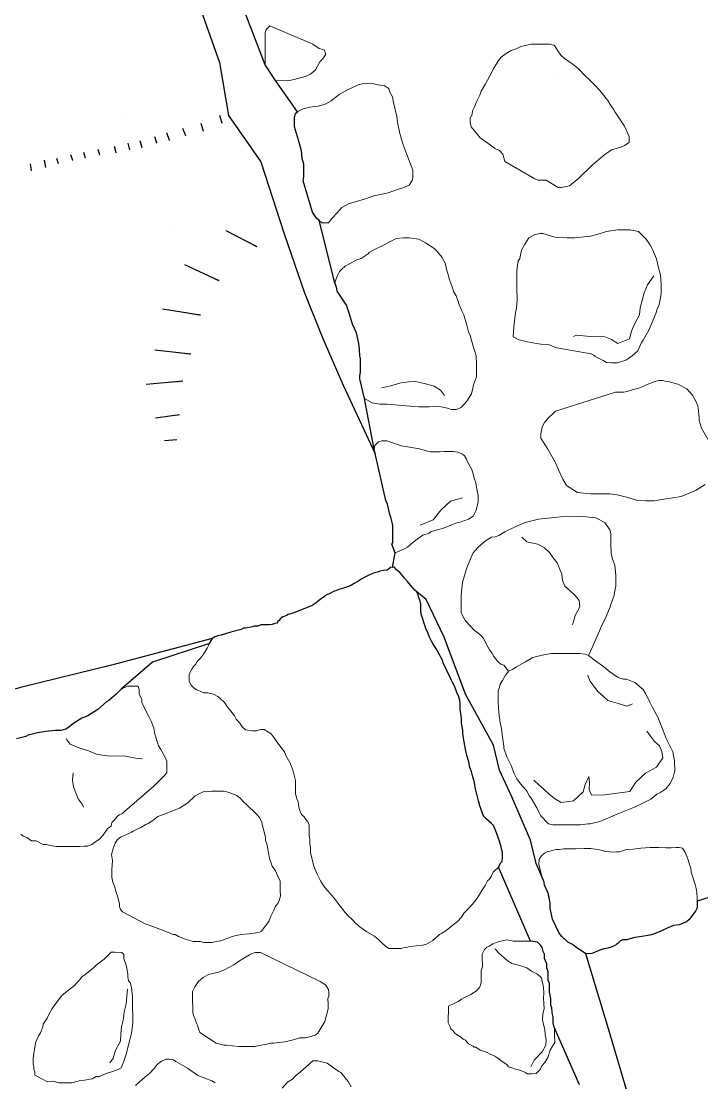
# Model space of a CAD drawing. Header units: millimetres. Extents: x -3113 to 15022, y -19591 to 4665.
# Drawn here: x 2820 to 3586, y -2121 to -926 of the extents above; entities that cross this region are included whole.
import ezdxf

# ---------------------------------------------------------------- set-up
doc = ezdxf.new("R2010")
doc.units = ezdxf.units.MM
doc.header["$XCLIPFRAME"] = 2
for name, color, linetype, lineweight in [('0A-detail', 7, 'Continuous', 18), ('0A-detail-detail', 7, 'Continuous', 13), ('0A-hatchures', 4, 'Continuous', 25), ('0T-footprint', 251, 'Continuous', 30), ('0T-walltop', 7, 'Continuous', 30)]:
    doc.layers.add(name, color=color, linetype=linetype, lineweight=lineweight)
picture_1 = doc.add_image_def('image1.tif', size_in_pixel=(6668, 8809))

# ---------------------------------------------------------------- blocks, each defined once
blk = doc.blocks.new('T5')
blk.add_line((0, -0.002), (1, -0.002))
at = {"linetype": 'Continuous'}
blk.add_solid([(0, -0.031), (0, 0.03), (0.638, -0.001)], dxfattribs=at)
blk = doc.blocks.new('T0')
blk.add_line((0, 0), (0, 1))
at = {"linetype": 'Continuous'}
blk.add_solid([(0.08, 0), (-0.08, 0), (0, 0.49)], dxfattribs=at)
blk = doc.blocks.new('t10')
at = {"rotation": 270}
blk.add_blockref('T0', (0, 0), dxfattribs=at)

msp = doc.modelspace()

# ---------------------------------------------------------------- linework, layer by layer
at = {"layer": '0A-detail'}
for points in [[(3095.5, -934.9), (3099.5, -930.8), (3148.2, -951.7), (3155.4, -956.3), (3160.9, -957.9), (3162.7, -962.6), (3160.1, -966.8), (3156, -971.6), (3151.3, -980.5), (3145.5, -985.2), (3139.6, -987.8), (3126.9, -991.3), (3119.8, -993), (3106.1, -992.3), (3094.6, -974.7), (3094.5, -966.6), (3094.5, -962.8), (3094.4, -955.6), (3094.4, -951.8), (3094.4, -948.4), (3094.3, -944.6), (3094.3, -941.6), (3094.3, -938.2)], [(3398.1, -1103.2), (3364.4, -1083.6), (3362.2, -1075.5), (3358.4, -1071.4), (3352.9, -1068.8), (3345.2, -1063), (3336.6, -1057.1), (3333.7, -1053.4), (3326.4, -1044.5), (3325.5, -1039.4), (3325.5, -1035.2), (3327.5, -1030.5), (3328, -1026.7), (3330, -1022.9), (3333, -1015.7), (3336.2, -1008.9), (3337.9, -1004.6), (3342.1, -997), (3347.5, -987.2), (3352, -978.7), (3357.1, -969.8), (3360.4, -966.3), (3365.9, -962.1), (3371.4, -958.6), (3377.2, -956.9), (3382.3, -954.2), (3385.7, -953.4), (3394.2, -951.6), (3401.8, -951.6), (3415.3, -951.4), (3420.4, -953.1), (3423.9, -959), (3427.3, -964), (3431.5, -967.8), (3441.5, -974.4), (3446.9, -979), (3455.4, -987.5), (3460.6, -992.5), (3467.4, -999.3), (3473.4, -1005.9), (3478.6, -1012.7), (3480.3, -1015.1), (3483.2, -1019.4), (3487.2, -1025.3), (3488.8, -1028.3), (3499.1, -1043.8), (3504.3, -1055.6), (3504.4, -1062.4), (3499.3, -1065.8), (3495.1, -1067.5), (3490.9, -1068.5), (3484.6, -1070.6), (3475.7, -1077.1), (3462.3, -1088.2), (3447.2, -1102.7), (3437.1, -1111.2), (3427.8, -1113), (3424.5, -1113.1), (3410.8, -1104.7), (3401.5, -1104.8)], [(3147.8, -1140.6), (3137.3, -1105.6), (3138.1, -1100.8), (3138.1, -1095.7), (3138, -1086.8), (3136.2, -1080.2), (3135.3, -1071.7), (3133.5, -1064.9), (3131.9, -1059.8), (3127.4, -1044.6), (3127.3, -1034.5), (3128.6, -1029.8), (3130.7, -1027.7), (3134.1, -1026), (3137.4, -1024.2), (3144.6, -1022.5), (3150.1, -1021.8), (3154.3, -1021.5), (3158.1, -1020.3), (3162.8, -1018.9), (3168.7, -1015.2), (3177.9, -1008.2), (3187.9, -1002.6), (3199, -997.4), (3203.6, -996.1), (3213.4, -995.6), (3221.8, -997.2), (3229, -998.4), (3233.7, -1001.4), (3234.6, -1004.7), (3238, -1011), (3239, -1017.4), (3242.9, -1033), (3243.4, -1039.4), (3246.1, -1052.1), (3249.5, -1063.8), (3253.9, -1075.7), (3260.8, -1093.3), (3260.9, -1101.8), (3260.1, -1105.2), (3256.7, -1110.4), (3250.8, -1112.9), (3242.4, -1115.6), (3233.1, -1119), (3217, -1122.5), (3207.4, -1125.6), (3188.3, -1131.3), (3180.8, -1135.6), (3175.7, -1141.6), (3169.9, -1147.6), (3165.7, -1152.7), (3163.1, -1152.7), (3158.1, -1152.8), (3152.1, -1147.7)], [(3206.4, -1350.8), (3201.1, -1328.5), (3201.1, -1325.1), (3201.9, -1320.9), (3201.9, -1317.9), (3201.8, -1311.5), (3201.8, -1305.6), (3200.9, -1302.7), (3200.8, -1295.5), (3199.9, -1288.7), (3197.3, -1276.8), (3192.9, -1266.8), (3189.4, -1255.8), (3185.9, -1245.6), (3181.7, -1238.9), (3175.7, -1229.6), (3174.8, -1225.4), (3173, -1220.3), (3173.9, -1216.9), (3175.6, -1212.7), (3178, -1207.6), (3180.6, -1205.1), (3184.4, -1201.6), (3188.5, -1199.5), (3197.8, -1194.3), (3202.5, -1193), (3210.4, -1187.8), (3211.7, -1186.1), (3217.6, -1182.9), (3226.8, -1178.3), (3234.8, -1174.1), (3242.1, -1170.6), (3249.7, -1169.6), (3256.5, -1169.6), (3267.4, -1171.2), (3275.1, -1175.4), (3284.5, -1181.2), (3288.7, -1185.4), (3293.9, -1191.7), (3295.6, -1195.5), (3297.7, -1198.9), (3298.3, -1204), (3300.9, -1212.4), (3301.7, -1215.8), (3305.2, -1225), (3306.9, -1231), (3309.6, -1235.2), (3311.3, -1240.3), (3313, -1245.3), (3315.6, -1251.2), (3318.2, -1256.3), (3321.7, -1268.1), (3323.4, -1275.7), (3325.2, -1279.6), (3328.2, -1290.5), (3332.2, -1302.7), (3332.3, -1312), (3332.3, -1319.7), (3332.4, -1326.4), (3329.1, -1335.3), (3328.2, -1339.1), (3327, -1345.5), (3321.6, -1353.6), (3315.7, -1360.5), (3309.8, -1363), (3303.9, -1363.1), (3299.7, -1361.4), (3290.7, -1359.8), (3279.3, -1359.9), (3267.5, -1360), (3261.9, -1359.6), (3240.4, -1357.7), (3231.9, -1357), (3223.5, -1357.1), (3214.9, -1355.5), (3209, -1352.1)], [(3461.7, -1300.4), (3423.1, -1293.5), (3414.2, -1290.2), (3404.9, -1289.3), (3400.6, -1288.6), (3389.5, -1287), (3387, -1286.1), (3380.2, -1284.5), (3373.9, -1281.2), (3374.2, -1275.2), (3375, -1265.9), (3376.5, -1254.1), (3377.4, -1249), (3378.1, -1239.7), (3378, -1227), (3377.8, -1206.3), (3379.4, -1195.7), (3381.1, -1193.1), (3383, -1183.4), (3386.9, -1176.9), (3391.5, -1169.7), (3397.7, -1166.3), (3403.7, -1164.9), (3407.1, -1164.9), (3420.7, -1169), (3434.7, -1169.7), (3442.7, -1169.6), (3460.9, -1167.7), (3470.5, -1165.1), (3476.5, -1163.4), (3478.6, -1162.6), (3491.7, -1160.7), (3493.8, -1160.7), (3505.3, -1160.6), (3515, -1162.6), (3523.6, -1171.1), (3527.7, -1177.3), (3530.9, -1183), (3535.2, -1193.4), (3537, -1201.8), (3539.7, -1211.9), (3540.5, -1221.7), (3540.6, -1232.2), (3539.9, -1237.3), (3538.3, -1244.9), (3536.1, -1250.2), (3534.4, -1254.8), (3526.6, -1273.8), (3520.3, -1285), (3518.2, -1287.5), (3514.1, -1296.9), (3508, -1302.5), (3504, -1305.4), (3500.6, -1307.6), (3491.3, -1310.6), (3484.1, -1310.6), (3479, -1310.3), (3475.2, -1307.8), (3471.4, -1305.9), (3468.5, -1304.6), (3466.3, -1303.2), (3464.7, -1302)], [(3241, -1524.5), (3237.1, -1514.9), (3238.4, -1513.2), (3238.4, -1511.1), (3238.3, -1508.5), (3238.3, -1506), (3238.3, -1502.2), (3238.2, -1499.6), (3238.2, -1497.1), (3238.2, -1493.7), (3237.4, -1490.3), (3236.4, -1485.7), (3234.7, -1481.4), (3233.2, -1474.6), (3232.1, -1469.6), (3230.3, -1465.4), (3217.1, -1407.9), (3217.9, -1403.6), (3220.5, -1401.1), (3222, -1399.4), (3225.8, -1398.5), (3228, -1398.4), (3231.4, -1398.4), (3234.8, -1399.6), (3248, -1403.9), (3259.4, -1405.9), (3268.3, -1407.5), (3277.2, -1409.9), (3280.6, -1410.7), (3285.7, -1410.6), (3290.7, -1410.6), (3295.8, -1410.5), (3300.1, -1410.5), (3302.6, -1410.5), (3306, -1410.4), (3311.6, -1411.3), (3316.6, -1413.3), (3318.8, -1415.4), (3321.3, -1418.9), (3322.3, -1422.2), (3327.3, -1430.6), (3329.5, -1438.6), (3330, -1440.3), (3331.8, -1445.8), (3332.6, -1450.5), (3333.6, -1456.8), (3334.4, -1459), (3334.5, -1467), (3332, -1476.3), (3328.7, -1483.1), (3323.6, -1486.5), (3319.5, -1488.2), (3316.1, -1489.2), (3314, -1490), (3310.2, -1490.9), (3304.6, -1493.1), (3294.1, -1497), (3281.5, -1500.5), (3279.3, -1502.2), (3272.2, -1504.7), (3265.8, -1509.1), (3260.4, -1513.4), (3254.9, -1518.1), (3252.3, -1519.8)], [(3352.1, -1641.2), (3349.6, -1637.1), (3347, -1633.7), (3345.2, -1630.3), (3340.1, -1620.1), (3335.8, -1616), (3329.9, -1611.8), (3325.3, -1606.8), (3320.2, -1601.1), (3317, -1595.8), (3315.3, -1591.6), (3315.1, -1572.2), (3316.7, -1557.7), (3321.6, -1541.6), (3325.7, -1531.4), (3328.6, -1524.4), (3334.1, -1518.6), (3342.5, -1510.9), (3349.2, -1506.7), (3353.4, -1506.6), (3357.7, -1504.9), (3364.4, -1501), (3376.6, -1495), (3387.2, -1490.2), (3402.4, -1486.7), (3426.9, -1483.9), (3451.5, -1483.7), (3466.7, -1485.2), (3477, -1490.2), (3482.5, -1498.6), (3483.8, -1502.8), (3483.8, -1509.2), (3483.9, -1514.7), (3484, -1524.8), (3485.7, -1531.6), (3488.4, -1538.4), (3489.3, -1550.2), (3489.4, -1562.1), (3488.7, -1565.5), (3487, -1573.9), (3483.7, -1582.4), (3483.2, -1585.4), (3478.7, -1596.1), (3473.7, -1606.2), (3469.6, -1615.6), (3463.1, -1630.4), (3458.8, -1640.3), (3455, -1638.6), (3448.6, -1637.8), (3441, -1637.8), (3437.2, -1637.9), (3428.3, -1637.9), (3424.9, -1638), (3416.5, -1638), (3406.3, -1639.8), (3396.1, -1642.5), (3387.8, -1647.3), (3377.6, -1652.8), (3373.5, -1655.4), (3368.4, -1658), (3363.2, -1651.2), (3359.8, -1650.1), (3356.4, -1647.1)], [(3240.1, -1540.8), (3242.2, -1543.6), (3246.2, -1546.8), (3248.7, -1549.6), (3250.9, -1552.6), (3254.8, -1557), (3258.1, -1560.9), (3263.1, -1566.5), (3265.3, -1568.6), (3266.3, -1571.2), (3267.4, -1574.7), (3268.9, -1578.8), (3269.6, -1582.5), (3269.6, -1585.9), (3269.7, -1589.2), (3270, -1593.9), (3271.6, -1597.8), (3273.4, -1604.1), (3274.8, -1607.3), (3275.5, -1609.7), (3277.9, -1615.5), (3279.5, -1619.4), (3281.6, -1624), (3283.5, -1627.5), (3286.8, -1632.1), (3290.3, -1638.5), (3293.7, -1644.5), (3295.1, -1648.6), (3303.1, -1665.7), (3304.5, -1669.2), (3308.1, -1675.5), (3310.3, -1681.9), (3312.5, -1686.9), (3313.6, -1690.9), (3314, -1694.4), (3314, -1697.6), (3314.1, -1701.1), (3314.8, -1705.4), (3315.6, -1711.1), (3315.6, -1716.4), (3317.1, -1724.2), (3317.1, -1728.1), (3317.9, -1733), (3318.6, -1737.5), (3320.2, -1745.8), (3321.6, -1752.9), (3323.8, -1760), (3325.1, -1766.4), (3326.8, -1770.7), (3328.3, -1777), (3329.7, -1781.6), (3331.2, -1790.5), (3332.6, -1794.7), (3334.9, -1804), (3336.4, -1809.6), (3337.8, -1813.6), (3339.2, -1818.2), (3340.8, -1821.6), (3343.9, -1824.5), (3349.3, -1829.4), (3351.5, -1831.5), (3352.9, -1834.3), (3355.1, -1840), (3358.3, -1849.2), (3360.2, -1855.6), (3361.7, -1862), (3361.8, -1867), (3361.4, -1872.4), (3359.6, -1874.1), (3357.6, -1878.4), (3351.2, -1884.1), (3349.2, -1888.4), (3347, -1892), (3344.9, -1894.1), (3342.2, -1899.1), (3338.6, -1904.9), (3335.9, -1909.3), (3332.3, -1914.8), (3330.2, -1917.7), (3324.2, -1924.5), (3321, -1927.7), (3318.6, -1930.2), (3315.5, -1934.9), (3311.2, -1939.9), (3306.3, -1943.5), (3302.1, -1947.1), (3297.1, -1950.6), (3295, -1952.2), (3293.2, -1953.3), (3290.8, -1954.3), (3283.3, -1961.2), (3278.1, -1964.3), (3275.3, -1965.8), (3271.7, -1966.6), (3257.5, -1968.1), (3254.7, -1968.8), (3250.4, -1969.6), (3247.5, -1970.3), (3244, -1970.3), (3237.9, -1970.4), (3233.7, -1970.1), (3229.8, -1967.7), (3226.2, -1964.1), (3222.9, -1961), (3217.6, -1956.4), (3209, -1951.4), (3201.2, -1945.9), (3196.1, -1941.7), (3193.2, -1938.2), (3187.6, -1933.2), (3184.6, -1929.7), (3181.8, -1926.2), (3177.5, -1920.5), (3173.8, -1915.6), (3168.1, -1908.5), (3164.8, -1905), (3161.5, -1901.5), (3158.7, -1897.2), (3156.6, -1894.1), (3152.9, -1886.6), (3150.8, -1881.4), (3149, -1876.4), (3147.9, -1871), (3145.6, -1862.5), (3145.6, -1857.5), (3144.8, -1851.1), (3144.8, -1846.9), (3144.1, -1843.3), (3144, -1839.8), (3144, -1837.4), (3143.9, -1831.2), (3142.5, -1827.7), (3140.4, -1824.9), (3138.2, -1821.9), (3135.3, -1819.3), (3134.2, -1816.8), (3133.2, -1813.6), (3132.4, -1811.1), (3131.6, -1805), (3130.2, -1801.5), (3129.5, -1798.7), (3128.7, -1795.9), (3128.7, -1791.6), (3128.7, -1787.8), (3128.6, -1781), (3127.1, -1775), (3125.6, -1768.9), (3122.3, -1760.8), (3117.6, -1752.7), (3116.2, -1748.8), (3111.1, -1742), (3106.9, -1736.4), (3104.7, -1732.9), (3101.1, -1728.6), (3098.2, -1726.5), (3093.3, -1723.7), (3089, -1723.7), (3084.7, -1724.9), (3080.1, -1725.2), (3072.3, -1723.9), (3068.6, -1720.4), (3065.8, -1716.5), (3061.9, -1711.9), (3060, -1708.1), (3058.2, -1706.3), (3051.8, -1697.8), (3048.5, -1693.3), (3043.9, -1688.6), (3041, -1686.5), (3036.2, -1683.9), (3033.2, -1683), (3029.6, -1682.4), (3027.1, -1682.4), (3025, -1682.1), (3021.3, -1680.5), (3017.5, -1678.9), (3014.6, -1676.8), (3010.8, -1673.3), (3008.9, -1669), (3008.8, -1664.7), (3008.8, -1661.2), (3011.7, -1655.5), (3013.7, -1652.6), (3015.8, -1650.3), (3018, -1647), (3021.4, -1643), (3025, -1638.5), (3027.8, -1633.8), (3029.1, -1631.9), (3030.1, -1629.7), (3033, -1624), (3034.9, -1621.2), (3037.6, -1619), (3041.1, -1618.2), (3045, -1617.2), (3055.6, -1613.9), (3058.2, -1613.2), (3067.4, -1610.9), (3070.1, -1609.5), (3072.3, -1609.5), (3076.5, -1608.7), (3079.7, -1608), (3081.8, -1607.3), (3084.4, -1607.3), (3086.1, -1607.2), (3087.9, -1606.5), (3089.6, -1605.8), (3092.9, -1605.8), (3096.7, -1605.7), (3099.3, -1605.7), (3102.4, -1605.1), (3105.3, -1604.2), (3107.8, -1603.8), (3108.8, -1602), (3110.2, -1600.6), (3111.3, -1598.8), (3112.7, -1597.7), (3114.4, -1596.6), (3116.4, -1595.8), (3118.4, -1595), (3120.5, -1594.1), (3123.3, -1593.1), (3129.7, -1591.1), (3147.4, -1583.9), (3149.5, -1582.5), (3152, -1580.7), (3154.5, -1578.6), (3157.6, -1576.4), (3161.1, -1573.9), (3162.9, -1572.4), (3165.8, -1570.9), (3168.6, -1569.5), (3171.5, -1568.1), (3174.6, -1567), (3177.4, -1565.9), (3180.2, -1565.2), (3182.7, -1564.5), (3185.9, -1563.3), (3191.3, -1561.5), (3194.1, -1559.4), (3199.4, -1556.4), (3202.5, -1554.3), (3207.3, -1551.6), (3210.3, -1549.9), (3213.9, -1548.5), (3217.5, -1547), (3221, -1546.3), (3223.4, -1545.3), (3227.7, -1544.6), (3231.7, -1544.1), (3233.7, -1542.6), (3235.6, -1541.2)], [(3413.5, -1829.9), (3404.6, -1820.3), (3403.2, -1817.3), (3400.3, -1811.8), (3396.8, -1805.5), (3394.2, -1800.9), (3391.7, -1798.4), (3389.5, -1793.3), (3388.2, -1791.6), (3382.2, -1784.9), (3378, -1779), (3374.5, -1772.2), (3371.9, -1764.7), (3366.8, -1754.5), (3363.3, -1744.4), (3363.3, -1742.3), (3361.4, -1729.2), (3360.5, -1722.5), (3359.1, -1716.1), (3357.8, -1704.7), (3356.8, -1692.8), (3356.7, -1685.2), (3356.7, -1680.1), (3358.4, -1675.9), (3359.2, -1672.5), (3361.7, -1668.2), (3365, -1662.3), (3366.7, -1660.6), (3368.4, -1658), (3373.5, -1655.4), (3377.6, -1652.8), (3387.8, -1647.3), (3396.1, -1642.5), (3406.3, -1639.8), (3416.5, -1638), (3424.9, -1638), (3428.3, -1637.9), (3437.2, -1637.9), (3441, -1637.8), (3448.6, -1637.8), (3455, -1638.6), (3458.8, -1640.3), (3466.5, -1646.1), (3475.8, -1652.8), (3482.7, -1658.7), (3491.3, -1664.5), (3493.8, -1665.8), (3498, -1667), (3501.4, -1667), (3510.7, -1670.7), (3520.1, -1678.6), (3522.7, -1682.9), (3527, -1690.9), (3527.9, -1692.9), (3530.9, -1698.9), (3536.9, -1709.5), (3542.6, -1724.6), (3546, -1733.5), (3553.8, -1748.6), (3555.6, -1758.8), (3555.7, -1769.8), (3554.1, -1777.4), (3550.7, -1784.2), (3545.7, -1790.2), (3538.9, -1794.9), (3535.5, -1796.2), (3528.9, -1802.1), (3514.6, -1809.1), (3508.6, -1811.7), (3493.4, -1817.8), (3471.5, -1827.3), (3460.5, -1829.9), (3458.3, -1829.9), (3449.6, -1830.9), (3441.1, -1830.9), (3437.7, -1831), (3422.5, -1831.1), (3418.6, -1831.1)], [(2959.4, -1942.4), (2933.9, -1929.1), (2931.4, -1926.2), (2930.5, -1922.8), (2930.4, -1919.9), (2928.7, -1914.3), (2927.9, -1910.9), (2926.1, -1905.9), (2925.2, -1901.2), (2923, -1895.7), (2921.8, -1889.8), (2921.7, -1881.3), (2922, -1876.2), (2922.4, -1871.2), (2921.5, -1864.4), (2923.2, -1857.6), (2925.3, -1851.7), (2928.1, -1847.4), (2931.5, -1844.8), (2940.7, -1840.6), (2943.8, -1839.3), (2945.8, -1837.9), (2950.9, -1835.4), (2953.8, -1834.4), (2960.1, -1830.7), (2962.6, -1829.4), (2967.7, -1825.9), (2973.7, -1821.6), (2984.6, -1817.3), (2986.7, -1816.8), (2993.9, -1813.8), (2998.1, -1812), (3007.3, -1806.1), (3015.6, -1798.4), (3024.5, -1793.6), (3030.1, -1793.2), (3034.3, -1793.1), (3036.9, -1793.1), (3040.2, -1793.1), (3047.9, -1793), (3053.8, -1794.6), (3062.6, -1797.7), (3066.6, -1801.3), (3070, -1804.9), (3073.4, -1808), (3076, -1810.5), (3081.9, -1816.4), (3084.5, -1818.9), (3088, -1822.7), (3090.5, -1828.2), (3091.4, -1832), (3093.1, -1837.5), (3094.9, -1845.1), (3094.9, -1848.5), (3096.6, -1853.6), (3097.6, -1858.5), (3098.4, -1864.5), (3099.4, -1868.7), (3100.2, -1870.8), (3102.4, -1877.6), (3106.2, -1882.7), (3109.7, -1891.5), (3111.4, -1894), (3111.5, -1901.6), (3111.5, -1905), (3111.6, -1911.4), (3110.3, -1916.1), (3108.5, -1919.4), (3106.2, -1922.5), (3104.1, -1927.1), (3100.8, -1933.9), (3099.1, -1939), (3096.7, -1942.5), (3093.3, -1946.7), (3090.4, -1950.6), (3088.2, -1951.8), (3084, -1952.7), (3076.5, -1953.6), (3067.1, -1954.5), (3058.7, -1956.3), (3051.1, -1958.9), (3044.3, -1961.5), (3039.2, -1962.4), (3034.9, -1963.3), (3031.5, -1963.3), (3024.8, -1963.4), (3021.4, -1962.5), (3013.3, -1962.2), (3007.9, -1961), (3003.6, -1959.3), (2996.9, -1956.9), (2993, -1954.4), (2990.9, -1954.4), (2980.7, -1950.2), (2968, -1945.3)], [(3402.5, -1875.2), (3402.9, -1869.6), (3405.7, -1865.8), (3409.1, -1862.7), (3412.1, -1861.4), (3416.4, -1860.3), (3421.7, -1858.8), (3425.6, -1858.6), (3430.8, -1857.9), (3435.6, -1857.9), (3444.6, -1857.8), (3453.8, -1857.7), (3461.1, -1857.7), (3471.1, -1859.2), (3478.2, -1861.1), (3482.5, -1861.3), (3486.8, -1861.7), (3490.1, -1861.2), (3493.1, -1861.2), (3496.9, -1860.3), (3501.5, -1858.9), (3509.1, -1858.3), (3517.4, -1857.4), (3528, -1856.5), (3537.8, -1856.5), (3545.9, -1856.9), (3551.9, -1856.8), (3557.3, -1856.3), (3560.7, -1856.3), (3564.4, -1857.1), (3567.6, -1862.1), (3569.9, -1867.5), (3571, -1870.3), (3572.7, -1876.7), (3573.8, -1879.9), (3574.3, -1884.2), (3576, -1889.7), (3577.7, -1894.8), (3578.8, -1898.1), (3579.9, -1902.7), (3580.6, -1907), (3581.1, -1913), (3581.2, -1920.9), (3580.9, -1924.6), (3579, -1928.1), (3576.4, -1931.7), (3573.4, -1935.8), (3571.5, -1938), (3568.9, -1940.2), (3565.3, -1941.6), (3560.8, -1943.5), (3554.5, -1944.4), (3547.3, -1947.4), (3540.2, -1950.7), (3531.7, -1954), (3527.9, -1955.2), (3518.7, -1956.8), (3511, -1957.8), (3501.3, -1960.3), (3497, -1960.3), (3494.5, -1961.7), (3492.2, -1964.2), (3490, -1965.8), (3487.6, -1967.2), (3484.1, -1968.8), (3480.3, -1969.7), (3475.9, -1970.8), (3472.7, -1971.9), (3469.4, -1973), (3465.2, -1974.7), (3462.5, -1975.7), (3459.1, -1976.4), (3455.4, -1975.8), (3452.1, -1973.7), (3447.5, -1970.8), (3444.5, -1968.7), (3440.7, -1965.6), (3435.3, -1963), (3433, -1960.9), (3428.7, -1956.9), (3425.4, -1952.8), (3423.7, -1949), (3421, -1943.1), (3418.2, -1937.1), (3416.6, -1930.2), (3415.4, -1924.8), (3415.4, -1918.8), (3414.2, -1912.9), (3413.1, -1908), (3410.9, -1903.1), (3409.2, -1898.8), (3408.6, -1895.5), (3406.8, -1891.5), (3405.9, -1889.1)], [(3336.5, -2084.7), (3331.9, -2081.3), (3329.9, -2081.4), (3328.6, -2080.1), (3323.3, -2077.5), (3319.9, -2073.5), (3317.3, -2072.3), (3314.6, -2069.6), (3310, -2067), (3308, -2065.7), (3306, -2063.1), (3303.5, -2060.9), (3302.6, -2057.8), (3300.6, -2053.9), (3301.1, -2035.3), (3309, -2031.3), (3311.7, -2029.9), (3315.5, -2027.3), (3318.2, -2026), (3326.1, -2021.9), (3332.6, -2017.8), (3335.7, -2014.3), (3336.6, -2012.5), (3337.9, -2008.6), (3337.8, -2003.3), (3337.8, -2000), (3337.7, -1995.4), (3339.1, -1990.8), (3339.1, -1987.4), (3339, -1982.1), (3339, -1976.8), (3341.5, -1971.4), (3344.2, -1968.8), (3346.8, -1967.5), (3350.8, -1964.8), (3354.7, -1963.4), (3359.9, -1962.1), (3366.5, -1960.6), (3371.1, -1961.3), (3373.8, -1961.9), (3378.4, -1961.9), (3383, -1961.9), (3388.3, -1961.8), (3391, -1961.8), (3393.6, -1961.8), (3401, -1963), (3403, -1965), (3405, -1967), (3406.3, -1969), (3407.7, -1973.5), (3409.1, -1976.8), (3409.1, -1981.4), (3411.8, -1987.4), (3411.8, -1992), (3413.2, -1996.7), (3413.2, -2002.6), (3413.2, -2006.6), (3414.7, -2009.2), (3414.7, -2013.2), (3414.8, -2019.2), (3416.1, -2027.1), (3416.2, -2034.3), (3417.5, -2037), (3417.6, -2042.3), (3418.9, -2047.5), (3419, -2054.1), (3420.4, -2060.7), (3420.5, -2067.3), (3420.6, -2075.9), (3415.4, -2084.6), (3412.7, -2093.2), (3409.5, -2098.5), (3406.2, -2102.6), (3404.3, -2106.6), (3402.3, -2108.5), (3399.7, -2111.2), (3395.7, -2111.3), (3389.7, -2111.3), (3387.8, -2109.9), (3381.1, -2107.4), (3376.4, -2106.1), (3372.4, -2104.8), (3368.5, -2103.5), (3366.5, -2100.9), (3362.6, -2098.3), (3356.5, -2093.7), (3353.2, -2091.7), (3347.9, -2089.2), (3345.3, -2087.9), (3342.6, -2086.5)], [(2849.4, -2120.4), (2834.9, -2112.8), (2834.9, -2109.1), (2833.9, -2106.5), (2833.9, -2103.1), (2833.1, -2100.6), (2833, -2093.8), (2833.8, -2088.7), (2835.4, -2079.4), (2836.2, -2075.1), (2837.8, -2071.8), (2839.1, -2068.8), (2841.2, -2065.4), (2844.1, -2058.6), (2844.5, -2055.6), (2848.7, -2048.8), (2851.2, -2043.7), (2854.5, -2037.8), (2859.5, -2030.9), (2865.4, -2023.3), (2869.5, -2019.8), (2879.6, -2012.1), (2886.4, -2004.5), (2887.7, -2002.5), (2893.1, -1998.4), (2901, -1992), (2904, -1989), (2913.2, -1982.2), (2915.8, -1979.6), (2920.8, -1974.4), (2925, -1974.4), (2933, -1974.8), (2935.3, -1976.9), (2935.3, -1981.6), (2937.9, -1989.2), (2938.7, -1992.6), (2939.7, -1998.9), (2939.7, -2002.3), (2940.5, -2006.5), (2942.2, -2008.7), (2944, -2014), (2945, -2024.2), (2945, -2029.3), (2945.1, -2034.4), (2945.1, -2039), (2945.2, -2045.4), (2945.3, -2054.4), (2943.7, -2065.7), (2942.8, -2070), (2942, -2073), (2938, -2089.1), (2935.4, -2097.1), (2932.1, -2104.8), (2928.7, -2106.5), (2921.2, -2109.2), (2915.3, -2110.9), (2907.7, -2114.3), (2904.2, -2114.3), (2899.6, -2116.9), (2891.1, -2118.7), (2886.5, -2118.8), (2880.7, -2120.5), (2876.8, -2121.4), (2872.2, -2121.4), (2862.1, -2121.5), (2855.6, -2119.8), (2853, -2119.9)], [(3039.4, -2076.8), (3020.7, -2065), (3019.8, -2061.7), (3018.1, -2056.6), (3017.2, -2054.5), (3016.3, -2052), (3015.4, -2049.8), (3013.8, -2045.6), (3012.9, -2042.2), (3012.8, -2037.6), (3012.7, -2028.7), (3012.7, -2026.1), (3012.6, -2018.5), (3015.1, -2013.4), (3019.3, -2007.5), (3024.4, -2002.8), (3029.8, -1999.8), (3033.7, -1998.8), (3042, -1996.8), (3047.9, -1994.5), (3059, -1988.5), (3065.6, -1984.1), (3072.4, -1979.9), (3076.7, -1977.3), (3080.8, -1975.6), (3083.3, -1974.7), (3089.2, -1974.6), (3156.4, -2007.5), (3162.5, -2011.3), (3165.9, -2016.3), (3166, -2019.7), (3166, -2023.9), (3165.1, -2026.4), (3165.2, -2032.8), (3165.2, -2038.3), (3161.5, -2052.4), (3153.7, -2065.5), (3150.7, -2067.7), (3144.3, -2069.8), (3139.7, -2070.8), (3133.3, -2070.8), (3124.9, -2073.4), (3116.5, -2075.2), (3109.7, -2076), (3103.8, -2077), (3100.8, -2077), (3096.2, -2077.9), (3087.7, -2079.6), (3082.6, -2080.6), (3079.2, -2080.6), (3072.5, -2080.7), (3064.9, -2080.7), (3050.4, -2079.2), (3047.9, -2079.2)]]:
    msp.add_lwpolyline(points, close=True, dxfattribs=at)
for points in [[(3590, -1447.7), (3579.8, -1453.8), (3563, -1461.1), (3553.7, -1462.4), (3543.5, -1464.2), (3532.6, -1466), (3527.6, -1466), (3523.3, -1466.1), (3514, -1465.4), (3502.9, -1462.1), (3491.1, -1459.3), (3482.6, -1458), (3478.4, -1458.1), (3471.1, -1458.1), (3461, -1458.2), (3453, -1457.4), (3446.2, -1456.7), (3433.8, -1448.7), (3429.9, -1441.5), (3424.7, -1431.1), (3422.2, -1424.7), (3417.8, -1416.2), (3412.7, -1407.9), (3404.9, -1395.2), (3404.9, -1390.5), (3406.5, -1382.5), (3409.1, -1377.8), (3413.2, -1372.7), (3420, -1366.3), (3421.6, -1365), (3489.1, -1343.7), (3492, -1343.7), (3498, -1343.6), (3502.2, -1342.7), (3507.7, -1340.9), (3515.4, -1339.1), (3524.7, -1334.9), (3532.6, -1331.8), (3537.3, -1330.5), (3542.3, -1330.5), (3544.9, -1331.3), (3550, -1332), (3559.4, -1334.5), (3569.5, -1339.6), (3575.6, -1347.1), (3579, -1353), (3581.6, -1358.8), (3582.4, -1364.8), (3583.4, -1372.4), (3583.4, -1375.4), (3586, -1384.2), (3595.9, -1401.9)], [(2814.2, -1734.1), (2824.7, -1731.4), (2827.3, -1730.1), (2837.9, -1727.3), (2847.2, -1725.9), (2857.7, -1724.5), (2864.4, -1724.5), (2867, -1723.8), (2869.7, -1723.1), (2872.8, -1721.1), (2878.8, -1716.3), (2888, -1710.9), (2894.6, -1708.3), (2905.8, -1701), (2915.7, -1692.2), (2918.3, -1690.9), (2926.2, -1684.2), (2932.1, -1678.2), (2939.3, -1674.8), (2944.6, -1674.7), (2951.2, -1674.7), (2952.6, -1678.7), (2952.6, -1683.9), (2955.4, -1689.2), (2955.4, -1693.2), (2959.4, -1701.1), (2963.4, -1709), (2966.1, -1714.2), (2968.9, -1722.2), (2970.2, -1728.8), (2973, -1738), (2974.3, -1742), (2977, -1745.9), (2980.3, -1751.9), (2983.7, -1759.1), (2983.7, -1763.8), (2983.8, -1767.7), (2983.8, -1772.3), (2979.9, -1776.3), (2974.7, -1781.7), (2969.4, -1787), (2935.9, -1815.8), (2934, -1817.7), (2930, -1819.8), (2927.5, -1821.8), (2925.7, -1824), (2922.2, -1827.8), (2921.5, -1829.7), (2920.8, -1832.4), (2917, -1835.1), (2915.6, -1837.1), (2911.7, -1843), (2907.8, -1847.1), (2903.8, -1849.8), (2899.2, -1853.1), (2894.7, -1855.1), (2890.7, -1855.1), (2885.4, -1855.2), (2880.1, -1855.2), (2872.2, -1855.3), (2868.2, -1855.3), (2864.3, -1855.4), (2858.9, -1855.4), (2852.2, -1854.2), (2847.6, -1852.9), (2844.3, -1852.9), (2836.4, -1849), (2831.1, -1849.1), (2825.8, -1845.2), (2821.7, -1843.8), (2819.1, -1841.3)], [(2948.4, -2124.4), (2952.6, -2120.7), (2958.5, -2115.5), (2964, -2110.9), (2969.4, -2105.3), (2972.8, -2101), (2977.7, -2097), (2982.8, -2095), (2986.6, -2095), (2991.3, -2095.8), (2993.9, -2097.5), (3007, -2105), (3018.6, -2113.3), (3026.6, -2116.2), (3034.3, -2119.5), (3038.2, -2121.6)], [(3113.5, -2127.7), (3119.4, -2120.9), (3125.3, -2117.4), (3128.2, -2114), (3134.6, -2108.9), (3140.4, -2103.8), (3148, -2096.9), (3153.4, -2096.8), (3164.1, -2099.4), (3170, -2103.5), (3177.3, -2108.9), (3179.5, -2110.1), (3184.5, -2116.1), (3188, -2120.2), (3191.4, -2126.1)]]:
    msp.add_lwpolyline(points, dxfattribs=at)
at = {"layer": '0A-detail-detail'}
for points in [[(3420.7, -983.7), (3420.7, -983.7)], [(2933.6, -1034.8), (2933.6, -1034.8)], [(2986.1, -1159.7), (2986.1, -1159.7)], [(3532.1, -1212.3), (3525, -1222.7), (3521.2, -1231.7), (3519, -1240.1), (3516.8, -1248.5), (3516.2, -1256.3), (3510.7, -1266), (3506.9, -1275), (3504.7, -1283.4), (3491.8, -1288.6), (3484.4, -1284.1), (3475.3, -1280.3), (3460.5, -1280.7), (3445, -1279.5), (3441.8, -1280.8)], [(3296.3, -1347.2), (3292.1, -1341.4), (3284.6, -1336.9), (3274, -1333.7), (3261.7, -1331.2), (3247.5, -1333.2), (3234, -1336.8), (3225.3, -1338.5)], [(3316.8, -1462.6), (3303.3, -1466.2), (3292.3, -1476.3), (3283.7, -1487.3), (3269.2, -1493.2)], [(3383.4, -1506.9), (3389.3, -1512), (3401.5, -1514.6), (3409, -1519), (3414.8, -1524.2), (3419, -1530), (3423.2, -1535.8), (3428.5, -1548.6), (3429.5, -1555.7), (3432.1, -1562.2), (3437.9, -1567.3), (3443.7, -1572.5), (3448, -1578.2), (3449, -1585.3), (3443.5, -1595), (3441.3, -1603.4), (3440.3, -1605.7)], [(3457.7, -1662.4), (3460.3, -1668.9), (3464.5, -1674.7), (3468.7, -1680.4), (3474.6, -1685.6), (3480.4, -1690.7), (3491.1, -1693.9), (3501.7, -1697.1), (3508.2, -1694.5)], [(3396.9, -1780.8), (3402.8, -1785.9), (3408.6, -1791), (3414.4, -1796.2), (3420.3, -1801.3), (3427.7, -1805.8), (3441.9, -1803.8), (3452.8, -1793.8), (3455, -1785.4), (3458.9, -1776.3), (3459.9, -1783.4), (3459.2, -1791.2), (3461.9, -1797.6), (3476.7, -1797.2), (3490.9, -1795.2), (3505.1, -1793.2), (3512.1, -1782.9), (3523, -1772.8), (3535.2, -1766), (3542.3, -1755.6), (3541.3, -1748.5), (3538.7, -1742.1), (3532.9, -1737), (3528.6, -1731.2), (3524.4, -1725.4)], [(2870.4, -1734.1), (2874.8, -1740.2), (2884.4, -1744.3), (2895.6, -1747.6), (2905.1, -1751.7), (2919.7, -1753.6), (2935.4, -1753.2), (2948.3, -1755.9), (2956.4, -1756.5)], [(2878, -1772.5), (2877.4, -1780.7), (2878.4, -1788.1), (2883.9, -1801.7), (2888.4, -1807.8), (2889.8, -1811.2)], [(3353.3, -1969.8), (3353.3, -1969.8)], [(3353.6, -1970.6), (3357.4, -1975.1), (3366.7, -1983.3), (3372.2, -1987), (3381.1, -1989.4), (3389.1, -1992.1), (3394.6, -1995.8), (3401, -1999.2), (3405.6, -2003.3), (3408.1, -2014.2), (3408.4, -2020.1), (3407.9, -2026.2), (3408.3, -2032.1), (3408.7, -2037.9), (3407.3, -2044.4), (3406.9, -2050.6), (3408.1, -2056), (3409.3, -2061.5), (3409.7, -2067.3), (3410.9, -2072.8), (3410.4, -2079), (3406.5, -2086.5), (3397.5, -2096.1), (3393.6, -2103.7)], [(2939.3, -2016.2), (2938.6, -2024.4), (2938, -2032.5), (2935.6, -2041.4), (2935, -2049.6), (2932.7, -2058.4), (2932, -2066.6), (2931.4, -2074.7), (2925.7, -2084.9), (2923.3, -2093.8), (2919.6, -2099.2)]]:
    msp.add_lwpolyline(points, dxfattribs=at)
at = {"layer": '0T-footprint'}
for points in [[(2783.8, -135.1), (2820.4, -225), (2849.4, -292.2), (2867.1, -361.3), (2895.9, -461.9), (2922.1, -530.9), (2947.3, -617.5), (2971.8, -691.1), (2976.7, -734.7), (3002.7, -837.6), (3022.1, -912.9), (3043.1, -972.3), (3053.3, -1031.8), (3089.6, -1084.1), (3115.9, -1165), (3138.6, -1231.8), (3159.5, -1283.2), (3182.1, -1335.8), (3218.3, -1412.9)], [(3034.9, -1621.2), (2921.2, -1650.9), (2820.3, -1675.8), (2718.1, -1703.9), (2638.1, -1740.3), (2625.3, -1745.7)], [(3455.4, -1975.8), (3482, -2064), (3517.3, -2183.5), (3625.4, -2393.1), (3722.3, -2628.4), (3755.6, -2718.8), (3804.9, -2863.9), (3950.4, -3229), (4020.9, -3427.5), (4131.2, -3690.2), (4255.6, -3997.2), (4306.5, -4137.2)]]:
    msp.add_lwpolyline(points, dxfattribs=at)
at = {"layer": '0T-walltop'}
for points in [[(3237.9, -1541), (3241, -1524.5), (3237.1, -1514.9), (3238.4, -1513.2), (3238.4, -1511.1), (3238.3, -1508.5), (3238.3, -1506), (3238.3, -1502.2), (3238.2, -1499.6), (3238.2, -1497.1), (3238.2, -1493.7), (3237.4, -1490.3), (3236.4, -1485.7), (3234.7, -1481.4), (3233.2, -1474.6), (3232.1, -1469.6), (3230.3, -1465.4), (3217.1, -1407.9), (3206.4, -1350.8), (3201.1, -1328.5), (3201.1, -1325.1), (3201.9, -1320.9), (3201.9, -1317.9), (3201.8, -1311.5), (3201.8, -1305.6), (3200.9, -1302.7), (3200.8, -1295.5), (3199.9, -1288.7), (3197.3, -1276.8), (3192.9, -1266.8), (3189.4, -1255.8), (3185.9, -1245.6), (3181.7, -1238.9), (3175.7, -1229.6), (3174.8, -1225.4), (3173, -1220.3), (3155.1, -1150.2), (3152.1, -1147.7), (3147.8, -1140.6), (3137.3, -1105.6), (3138.1, -1100.8), (3138.1, -1095.7), (3138, -1086.8), (3136.2, -1080.2), (3135.3, -1071.7), (3133.5, -1064.9), (3131.9, -1059.8), (3127.4, -1044.6), (3127.3, -1034.5), (3128.6, -1029.8), (3130.7, -1027.7), (3106.1, -992.3), (3094.6, -974.7), (3058.1, -879.7)], [(3448.4, -2124), (3420, -2058.8), (3419, -2054.1), (3418.9, -2047.5), (3417.6, -2042.3), (3417.5, -2037), (3416.2, -2034.3), (3416.1, -2027.1), (3414.8, -2019.2), (3414.7, -2013.2), (3414.7, -2009.2), (3413.2, -2006.6), (3413.2, -2002.6), (3413.2, -1996.7), (3411.8, -1992), (3411.8, -1987.4), (3409.1, -1981.4), (3409.1, -1976.8), (3407.7, -1973.5), (3406.3, -1969), (3405, -1967), (3403, -1965), (3401, -1963), (3393.6, -1961.8), (3393.4, -1961.8), (3357.4, -1878.6), (3357.6, -1878.4), (3359.6, -1874.1), (3361.4, -1872.4), (3361.8, -1867), (3361.7, -1862), (3360.2, -1855.6), (3358.3, -1849.2), (3355.1, -1840), (3352.9, -1834.3), (3351.5, -1831.5), (3349.3, -1829.4), (3343.9, -1824.5), (3340.8, -1821.6), (3339.2, -1818.2), (3337.8, -1813.6), (3336.4, -1809.6), (3334.9, -1804), (3332.6, -1794.7), (3331.2, -1790.5), (3329.7, -1781.6), (3328.3, -1777), (3326.8, -1770.7), (3325.1, -1766.4), (3323.8, -1760), (3321.6, -1752.9), (3320.2, -1745.8), (3318.6, -1737.5), (3317.9, -1733), (3317.1, -1728.1), (3317.1, -1724.2), (3315.6, -1716.4), (3315.6, -1711.1), (3314.8, -1705.4), (3314.1, -1701.1), (3314, -1697.6), (3314, -1694.4), (3313.6, -1690.9), (3312.5, -1686.9), (3310.3, -1681.9), (3308.1, -1675.5), (3304.5, -1669.2), (3303.1, -1665.7), (3295.1, -1648.6), (3293.7, -1644.5), (3290.3, -1638.5), (3286.8, -1632.1), (3283.5, -1627.5), (3281.6, -1624), (3279.5, -1619.4), (3277.9, -1615.5), (3275.5, -1609.7), (3274.8, -1607.3), (3273.4, -1604.1), (3271.6, -1597.8), (3270, -1593.9), (3269.7, -1589.2), (3269.6, -1585.9), (3269.6, -1582.5), (3268.9, -1578.8), (3267.4, -1574.7), (3266.3, -1571.2), (3265.3, -1568.6), (3263.1, -1566.5), (3258.1, -1560.9), (3254.8, -1557), (3250.9, -1552.6), (3248.7, -1549.6), (3246.2, -1546.8), (3242.2, -1543.6), (3240.1, -1540.8), (3235.6, -1541.2), (3233.7, -1542.6), (3231.7, -1544.1), (3227.7, -1544.6), (3223.4, -1545.3), (3221, -1546.3), (3217.5, -1547), (3213.9, -1548.5), (3210.3, -1549.9), (3207.3, -1551.6), (3202.5, -1554.3), (3199.4, -1556.4), (3194.1, -1559.4), (3191.3, -1561.5), (3185.9, -1563.3), (3182.7, -1564.5), (3180.2, -1565.2), (3177.4, -1565.9), (3174.6, -1567), (3171.5, -1568.1), (3168.6, -1569.5), (3165.8, -1570.9), (3162.9, -1572.4), (3161.1, -1573.9), (3157.6, -1576.4), (3154.5, -1578.6), (3152, -1580.7), (3149.5, -1582.5), (3147.4, -1583.9), (3129.7, -1591.1), (3123.3, -1593.1), (3120.5, -1594.1), (3118.4, -1595), (3116.4, -1595.8), (3114.4, -1596.6), (3112.7, -1597.7), (3111.3, -1598.8), (3110.2, -1600.6), (3108.8, -1602), (3107.8, -1603.8), (3105.3, -1604.2), (3102.4, -1605.1), (3099.3, -1605.7), (3096.7, -1605.7), (3092.9, -1605.8), (3089.6, -1605.8), (3087.9, -1606.5), (3086.1, -1607.2), (3084.4, -1607.3), (3081.8, -1607.3), (3079.7, -1608), (3076.5, -1608.7), (3072.3, -1609.5), (3070.1, -1609.5), (3067.4, -1610.9), (3058.2, -1613.2), (3055.6, -1613.9), (3045, -1617.2), (3041.1, -1618.2), (3037.6, -1619), (3034.9, -1621.2), (3033, -1624), (3031.7, -1626.7), (2967.6, -1647.7), (2932.3, -1678.1), (2932.1, -1678.2), (2926.2, -1684.2), (2918.3, -1690.9), (2915.7, -1692.2), (2905.8, -1701), (2894.6, -1708.3), (2888, -1710.9), (2878.8, -1716.3), (2872.8, -1721.1), (2869.7, -1723.1), (2867, -1723.8), (2864.4, -1724.5), (2857.7, -1724.5), (2847.2, -1725.9), (2837.9, -1727.3), (2827.3, -1730.1), (2824.7, -1731.4), (2814.2, -1734.1)], [(3641.9, -1897.7), (3581.1, -1916.9), (3581.2, -1920.9), (3580.9, -1924.6), (3579, -1928.1), (3576.4, -1931.7), (3573.4, -1935.8), (3571.5, -1938), (3568.9, -1940.2), (3565.3, -1941.6), (3560.8, -1943.5), (3554.5, -1944.4), (3547.3, -1947.4), (3540.2, -1950.7), (3531.7, -1954), (3527.9, -1955.2), (3518.7, -1956.8), (3511, -1957.8), (3501.3, -1960.3), (3497, -1960.3), (3494.5, -1961.7), (3492.2, -1964.2), (3490, -1965.8), (3487.6, -1967.2), (3484.1, -1968.8), (3480.3, -1969.7), (3475.9, -1970.8), (3472.7, -1971.9), (3469.4, -1973), (3465.2, -1974.7), (3462.5, -1975.7), (3459.1, -1976.4), (3455.4, -1975.8), (3452.4, -1973.9), (3447.5, -1970.8), (3444.5, -1968.7), (3440.7, -1965.6), (3435.3, -1963), (3428.7, -1956.9), (3425.4, -1952.8), (3418.2, -1937.1), (3415.4, -1924.8), (3415.4, -1918.8), (3413.1, -1908), (3409.2, -1898.8), (3408.6, -1895.5), (3405.9, -1889.1), (3399.7, -1874.6), (3393.4, -1848.3), (3372.1, -1799.5), (3358.2, -1769.3), (3351.5, -1741), (3320, -1683.7), (3296.1, -1619.6), (3275.9, -1577.1), (3265.3, -1568.6), (3263.1, -1566.5), (3258.1, -1560.9), (3254.8, -1557), (3250.9, -1552.6), (3248.7, -1549.6), (3246.2, -1546.8), (3242.2, -1543.6), (3240.1, -1540.8), (3237.9, -1541)]]:
    msp.add_lwpolyline(points, dxfattribs=at)

# ---------------------------------------------------------------- block references
at = {"layer": '0A-hatchures', "lineweight": 18}
for name, p, xscale, yscale, zscale, rotation in [('t10', (3046.1, -1040.7), 9.060363269277547, 9.060363269277547, 9.060363269277547, 107.1833846239669), ('t10', (2986.5, -1060.2), 9.060363269290313, 9.060363269290313, 9.060363269290313, 107.1833846239671), ('t10', (3005.2, -1054.6), 8.707419053448433, 8.707419053448433, 8.707419053448433, 113.6198636711251), ('t10', (3024.8, -1049.8), 9.423919992675819, 9.423919992675819, 9.423919992675819, 105.3053327825804), ('t10', (2942, -1070.4), 7.430454568438335, 7.430454568438335, 7.430454568438335, 103.6559701241131), ('t10', (2955.9, -1068.2), 8.059458111379636, 8.059458111379636, 8.059458111379636, 106.6566756130044), ('t10', (2972.5, -1063.1), 7.704273736075349, 7.704273736075349, 7.704273736075349, 108.9295459209413), ('t10', (2877.7, -1082.7), 6.701379334371041, 6.701379334371041, 6.701379334371041, 108.5568274246428), ('t10', (2892.1, -1079.9), 6.726453906324707, 6.726453906324707, 6.726453906324707, 105.7097882874892), ('t10', (2908.3, -1076.4), 6.367255143590302, 6.367255143590302, 6.367255143590302, 108.4065445099167), ('t10', (2926.5, -1074), 7.430454568437106, 7.430454568437106, 7.430454568437106, 103.6559701241048), ('t10', (2831.2, -1094.1), 7.954401881988405, 7.954401881988405, 7.954401881988405, 96.802710657198), ('t10', (2847.3, -1090.3), 8.203958570208782, 8.203958570208782, 8.203958570208782, 99.654277311312), ('t10', (2861.5, -1086.2), 6.033033097380053, 6.033033097380053, 6.033033097380053, 108.2395398232095), ('T5', (3085.2, -1179.8), 39.051327509568, 39.051327509568, 39.051327509568, 152.8748403436242), ('T5', (3042.7, -1218.1), 42.750876160605, 42.750876160605, 42.750876160605, 155.4424924867904), ('T5', (3021.6, -1257), 43.48500643472899, 43.48500643472899, 43.48500643472899, 170.7090897042598), ('T5', (3010.5, -1300.8), 40.65836793846199, 40.65836793846199, 40.65836793846199, 173.5042552654622), ('T5', (3001.7, -1331.3), 41.31789689355799, 41.31789689355799, 41.31789689355799, 185.1015635417621), ('T5', (2997.9, -1369.3), 27.366403324834, 27.366403324834, 27.366403324834, 187.392655005908), ('T5', (2994.9, -1397.3), 14.010019518241, 14.010019518241, 14.010019518241, 183.9225588528091)]:
    msp.add_blockref(name, p, dxfattribs=dict(at, xscale=xscale, yscale=yscale, zscale=zscale, rotation=rotation))

# ---------------------------------------------------------------- pictures from other files: only their frames are drawn
image = msp.add_image(picture_1, insert=(4548.8, 3178.5), size_in_units=(6667, 8807.6), rotation=-180)
image.set_boundary_path([(2179.18, 8808.5), (-0.5, 3859.02), (791.07, 3508.7), (-0.5, 1607.6), (-0.5, 1607.6), (3674.99, -0.5), (6667.5, 6386.38), (6667.5, 7108.85), (2641.04, 8808.5), (2179.18, 8808.5)])

doc.saveas('drawing.dxf')
